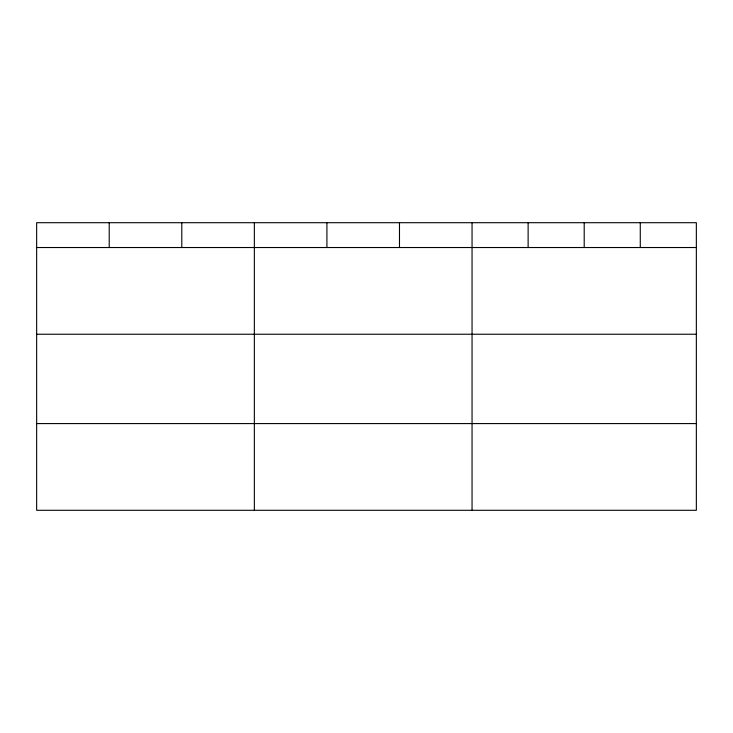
<?xml version="1.0" encoding="UTF-8"?>
<svg xmlns="http://www.w3.org/2000/svg" width="733" height="733" viewBox="0 0 733 733"><rect width="100%" height="100%" fill="white"/><g stroke="black" fill="none" stroke-linecap="round" stroke-linejoin="round"><path stroke-width="1.1" d="M696.35 334.239L696.35 222.704L36.65 222.704L36.65 510.296L696.35 510.296L696.35 334.239L36.65 334.239M36.65 247.525L696.35 247.525M36.65 423.582L696.35 423.582M640.275 222.704L640.275 247.525M584.201 222.704L584.201 247.525M528.126 222.704L528.126 247.525M472.052 222.704L472.052 510.296M399.485 222.704L399.485 247.525M326.918 222.704L326.918 247.525M254.351 222.704L254.351 510.296M181.784 222.704L181.784 247.525M109.217 222.704L109.217 247.525"/></g></svg>
